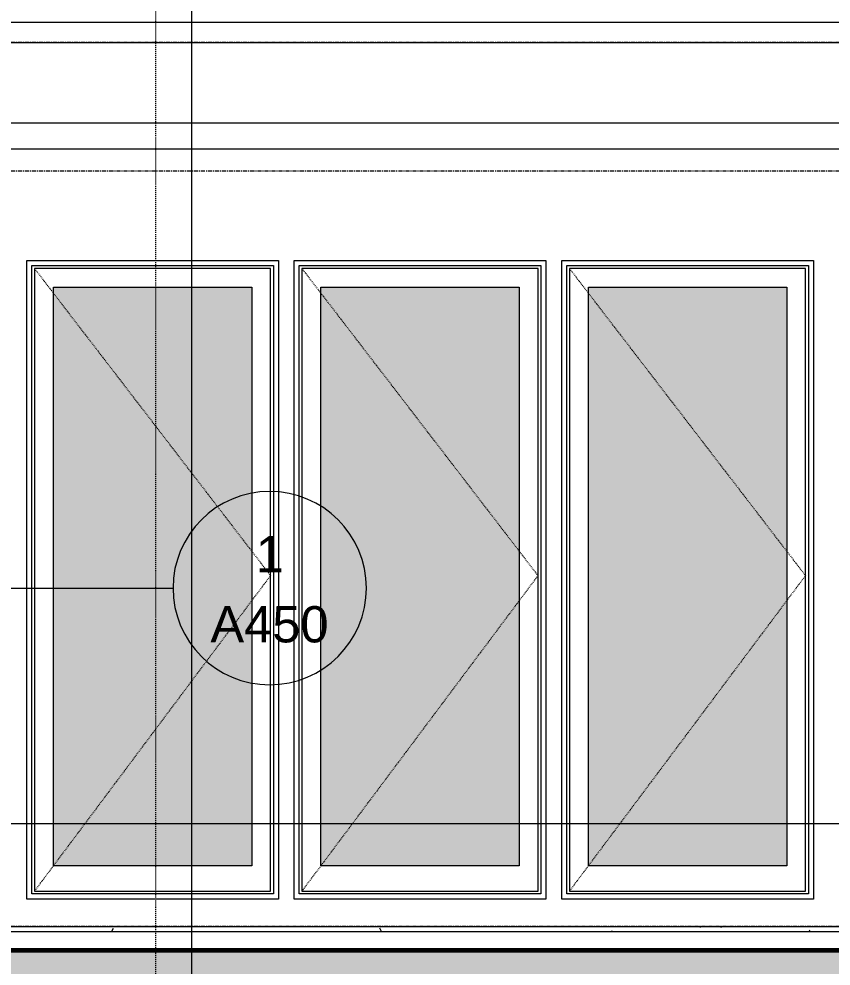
# Model space of a CAD drawing. Header units: inches. Extents: x -8991 to -6983, y -226 to 479.
# Drawn here: x -8621.6 to -8520.8, y -96.3 to 21.3 of the extents above; entities that cross this region are included whole.
import ezdxf

# ---------------------------------------------------------------- set-up
doc = ezdxf.new("R2010")
doc.units = ezdxf.units.IN
doc.header["$MEASUREMENT"] = 0
for name, pattern in [('Aligning Line 1_8_', [0.25, 0.125, -0.125]), ('Dash 1_16_', [0.125, 0.0625, -0.0625]), ('Grid Line 1_2_', [0.875, 0.5, -0.125, 0.125, -0.125])]:
    doc.linetypes.add(name, pattern=pattern)
for name, color, linetype, lineweight in [('A-ANNO-SYMB', 150, 'Continuous', 9), ('A-FLOR', 192, 'Continuous', 18), ('A-FLOR-LEVL-1', 51, 'Grid Line 1_2_', 9), ('A-GLAZ', 151, 'Continuous', 18), ('A-GLAZ-1', 151, 'Continuous', 9), ('A-GLAZ-2', 151, 'Dash 1_16_', 9), ('A-WALL', 113, 'Continuous', 18), ('A-WALL-PATT-1', 111, 'Continuous', 9), ('C-TOPO', 7, 'Continuous', 9), ('C-TOPO-1', 7, 'Continuous', 60), ('G-ANNO-SYMB', 111, 'Aligning Line 1_8_', 9), ('G-ANNO-SYMB-1', 111, 'Continuous', 9)]:
    doc.layers.add(name, color=color, linetype=linetype, lineweight=lineweight)
doc.styles.add('Arial_1', font='arial.ttf', dxfattribs={"height": 4.5})

# ---------------------------------------------------------------- blocks, each defined once
blk = doc.blocks.new('Window-Casement-Andersen-A_Series - 2_-7 1_4_x6_-7 1_4_-2095860-Section 36')
at = {"layer": 'A-GLAZ'}
blk.add_hatch(color=256, dxfattribs=at).paths.add_polyline_path([(-8819.28, 12.24), (-8804.76, 12.24), (-8804.76, 84.06), (-8829.38, 84.06), (-8829.38, 12.24)], flags=0)
at = {"layer": 'A-GLAZ-1'}
for p, q in [((-8832.07, 8.75), (-8832.07, 86.75)), ((-8832.07, 86.75), (-8802.07, 86.75)), ((-8831.73, 86.39), (-8831.73, 9.11)), ((-8802.43, 86.39), (-8831.73, 86.39)), ((-8802.43, 9.11), (-8802.43, 86.39)), ((-8802.07, 86.75), (-8802.07, 8.75)), ((-8829.38, 12.24), (-8829.38, 84.06)), ((-8829.38, 84.06), (-8804.76, 84.06)), ((-8804.76, 84.06), (-8804.76, 12.24)), ((-8804.76, 12.24), (-8829.38, 12.24)), ((-8802.07, 8.75), (-8832.07, 8.75)), ((-8831.73, 9.11), (-8802.43, 9.11))]:
    blk.add_line(p, q, dxfattribs=at)
at = {"layer": 'A-GLAZ-2'}
for p, q in [((-8831.73, 86.39), (-8802.43, 48.27)), ((-8802.43, 48.27), (-8831.73, 9.11))]:
    blk.add_line(p, q, dxfattribs=at)
blk = doc.blocks.new('Section - Callout Head-565430-Section 36')
at = {"layer": 'A-ANNO-SYMB'}
for start, end in [(0, 180), (180, 360)]:
    blk.add_arc((-8590.44, -49.37), 12, start, end, dxfattribs=at)

msp = doc.modelspace()

# ---------------------------------------------------------------- hatches: boundary and pattern name
at = {"layer": 'A-WALL-PATT-1'}
h = msp.add_hatch(dxfattribs=at)
h.set_pattern_fill('FP_4', color=256, style=0, pattern_type=2)
h.set_pattern_definition([(0, (-8602.267, 124.938), (15.36, 3.84), [0.634, -10.886, 0.634, -10.886, -61.44]), (0, (-8602.267, 124.938), (15.36, 3.84), [-23.04, 0.634, -22.406, 0.634, -10.886, -26.88]), (0, (-8602.267, 124.938), (15.36, 3.84), [-57.6, 0.634, -7.046, 0.634, -18.566]), (120, (-8596.507, 126.858), (-11.00554, 11.38215), [0.634, -10.886, 0.634, -10.886, -61.44]), (120, (-8596.507, 126.858), (-11.00554, 11.38215), [-23.04, 0.634, -22.406, 0.634, -10.886, -26.88]), (120, (-8596.507, 126.858), (-11.00554, 11.38215), [-57.6, 0.634, -7.046, 0.634, -18.566]), (240, (-8594.587, 134.538), (-4.35446, -15.22215), [0.634, -10.886, 0.634, -10.886, -61.44]), (240, (-8594.587, 134.538), (-4.35446, -15.22215), [-23.04, 0.634, -22.406, 0.634, -10.886, -26.88]), (240, (-8594.587, 134.538), (-4.35446, -15.22215), [-57.6, 0.634, -7.046, 0.634, -18.566])])
h.paths.add_polyline_path([(-8518.56938, -92), (-8518.56938, -91.375), (-8692.56938, -91.375), (-8692.56938, -92), (-8519.78642, -92)], flags=0)
at = {"layer": 'C-TOPO'}
msp.add_hatch(color=256, dxfattribs=at).paths.add_polyline_path([(-8685.81938, -196.91009), (-8337.95378, -196.91009), (-8337.95378, -42), (-8361.51629, -42), (-8393.71123, -41.50369), (-8497.93041, -83.3117), (-8517.86705, -94.31145), (-8692.81938, -94.31145), (-8692.81938, -145), (-8685.81938, -145), (-8685.81938, -157), (-8692.81938, -157), (-8692.81938, -196.91009)], flags=0)

# ---------------------------------------------------------------- linework, layer by layer
at = {"layer": 'A-ANNO-SYMB'}
msp.add_line((-8631.23594, -49.36785), (-8602.43594, -49.36785), dxfattribs=at)
at = {"layer": 'A-FLOR'}
for p, q in [((-8624.63188, 20.875), (-8424.00688, 20.875)), ((-8424.00688, 5.125), (-8644.56938, 5.125))]:
    msp.add_line(p, q, dxfattribs=at)
at = {"layer": 'A-FLOR-LEVL-1'}
for p, q in [((-8289.59722, 18.375), (-8978.71797, 18.375)), ((-8289.59722, 2.375), (-8978.71797, 2.375)), ((-8289.59722, -91.375), (-8978.71797, -91.375))]:
    msp.add_line(p, q, dxfattribs=at)
at = {"layer": 'A-WALL'}
for p, q in [((-8624.63188, 18.375), (-8424.00688, 18.375)), ((-8620.60129, -87.96597), (-8620.60129, -8.71597)), ((-8620.60129, -8.71597), (-8589.35129, -8.71597)), ((-8589.35129, -8.71597), (-8589.35129, -87.96597)), ((-8587.3982, -87.96597), (-8587.3982, -8.71597)), ((-8587.3982, -8.71597), (-8556.1482, -8.71597)), ((-8556.1482, -8.71597), (-8556.1482, -87.96597)), ((-8554.1951, -87.96597), (-8554.1951, -8.71597)), ((-8554.1951, -8.71597), (-8522.9451, -8.71597)), ((-8522.9451, -8.71597), (-8522.9451, -87.96597)), ((-8589.35129, -87.96597), (-8620.60129, -87.96597)), ((-8556.1482, -87.96597), (-8587.3982, -87.96597)), ((-8522.9451, -87.96597), (-8554.1951, -87.96597)), ((-8632.85129, -91.375), (-8518.56938, -91.375))]:
    msp.add_line(p, q, dxfattribs=at)
at = {"layer": 'C-TOPO'}
for p, q in [((-8692.81934, -92), (-8600.13721, -92)), ((-8600.13721, -92), (-8579.93262, -92)), ((-8579.93262, -92), (-8513.67779, -92)), ((-8630.40527, -94.31145), (-8579.93262, -94.31145)), ((-8533.70361, -94.31145), (-8579.93262, -94.31145)), ((-8517.86719, -94.31145), (-8533.70361, -94.31145))]:
    msp.add_line(p, q, dxfattribs=at)
at = {"layer": 'C-TOPO-1'}
for p, q in [((-8630.40571, -94.31145), (-8579.93271, -94.31145)), ((-8579.93271, -94.31145), (-8533.70377, -94.31145)), ((-8533.70377, -94.31145), (-8517.86705, -94.31145))]:
    msp.add_line(p, q, dxfattribs=at)
at = {"layer": 'G-ANNO-SYMB'}
msp.add_line((-8604.63253, 68.08485), (-8604.63253, -196.89908), dxfattribs=at)
at = {"layer": 'G-ANNO-SYMB-1'}
for p, q in [((-8600.16698, 405.76985), (-8600.16698, -196.89908)), ((-8069.57731, 8.34615), (-8672.24624, 8.34615)), ((-8091.57731, -78.65385), (-8694.24624, -78.65385))]:
    msp.add_line(p, q, dxfattribs=at)

# ---------------------------------------------------------------- block references
at = {"layer": 'A-ANNO-SYMB'}
msp.add_blockref('Section - Callout Head-565430-Section 36', (0, 0), dxfattribs=at)
at = {"layer": 'A-GLAZ'}
for p in [(212.09309, -96.09097), (245.29618, -96.09097), (278.49928, -96.09097)]:
    msp.add_blockref('Window-Casement-Andersen-A_Series - 2_-7 1_4_x6_-7 1_4_-2095860-Section 36', p, dxfattribs=at)

# ---------------------------------------------------------------- texts
at = {"layer": 'A-ANNO-SYMB', "char_height": 4.5, "attachment_point": 1, "style": 'Arial_1'}
for s, insert, width in [('1', (-8592.1809, -42.91822), 4.242), ('A450', (-8597.80295, -51.61033), 17.877)]:
    msp.add_mtext(s, dxfattribs=dict(at, insert=insert, width=width))

doc.saveas('drawing.dxf')
